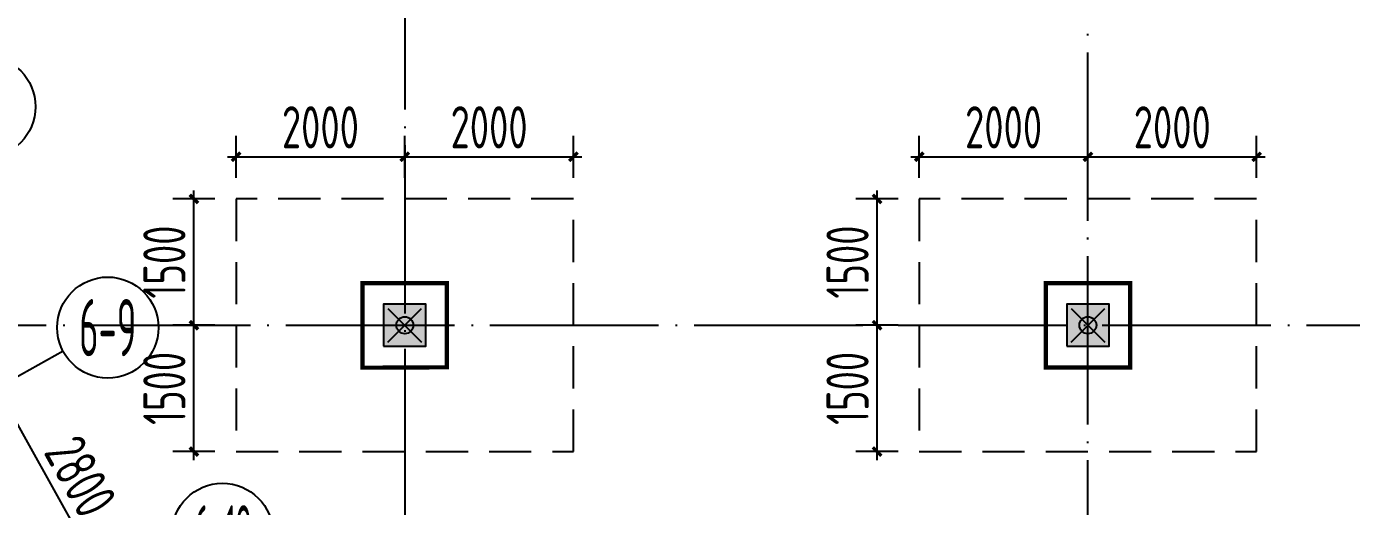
# Model space of a CAD drawing. Extents: x -57409 to 252654, y -8259 to 229119.
# Drawn here: x 67493 to 83203, y 105510 to 111210 of the extents above; entities that cross this region are included whole.
import ezdxf
from ezdxf.enums import TextEntityAlignment as Align

# ---------------------------------------------------------------- set-up
doc = ezdxf.new("R2010")
doc.units = 0
doc.header["$LTSCALE"] = 100
doc.header["$PDMODE"] = 35
doc.header["$PDSIZE"] = 200
doc.linetypes.add('DASHED', pattern=[0.75, 0.5, -0.25])
doc.linetypes.add('DOTE', pattern=[2.4200000000000004, 2, -0.2, 0.02, -0.2])
doc.layers.get('0').update_dxf_attribs({"linetype": 'CONTINUOUS'})
doc.layers.get('Defpoints').update_dxf_attribs({"linetype": 'CONTINUOUS'})
for name, color, linetype in [('B-TEXT', 3, 'CONTINUOUS'), ('codim', 7, 'CONTINUOUS'), ('COLU', 7, 'CONTINUOUS'), ('CT', 2, 'CONTINUOUS'), ('dote', 253, 'DOTE'), ('h填实-柱墙', 254, 'CONTINUOUS'), ('Z-AXIS', 3, 'CONTINUOUS'), ('z柱下板带', 140, 'CONTINUOUS')]:
    doc.layers.add(name, color=color, linetype=linetype)
doc.layers.add('重心计算', color=7, linetype='CONTINUOUS', plot=False)
doc.styles.add('_TCH_AXIS', font='tssdeng.shx', dxfattribs={"width": 0.7, "bigfont": 'tssdchn.shx'})
doc.styles.add('COMPLEX', font='tssdeng.shx', dxfattribs={"width": 0.7, "bigfont": 'tssdchn.shx'})
doc.styles.add('Jgcad-DIM', font='tssdeng.shx', dxfattribs={"width": 0.7, "bigfont": 'tssdchn.shx'})
doc.styles.add('TSSD_Dimension', font='tssdeng.shx', dxfattribs={"width": 0.7})
doc.dimstyles.new('TSSD_100_100$0', dxfattribs={"dimtxt": 300, "dimasz": 100, "dimexe": 100, "dimexo": 250, "dimgap": 100, "dimtad": 1, "dimdec": 0, "dimzin": 0, "dimdsep": 46, "dimtxsty": 'TSSD_Dimension', "dimblk": '_tsdbk', "dimblk1": '_tsdbk', "dimblk2": '_tsdbk', "dimsah": 1, "dimcen": 0, "dimdle": 100, "dimclrt": 7, "dimadec": 0, "dimazin": 0, "dimtfac": 1, "dimtdec": 0, "dimtix": 1, "dimtmove": 2, "dimatfit": 3, "dimldrblk": '_tsdbk', "dimfxl": 1, "dimtolj": 1, "dimtzin": 0, "dimarcsym": 0})

# ---------------------------------------------------------------- blocks, each defined once
blk = doc.blocks.new('_AXISO')
blk.add_circle((2.273736754432321e-13, -5.684341886080801e-14), 0.5)
at = {"layer": 'B-TEXT', "style": 'COMPLEX', "width": 1.450892857142857}
blk.add_attdef('A', text='', height=0.56, dxfattribs=at).set_placement((0.2493750000001, -0.2800000000000296), (0.7493750000001, -0.2800000000000296), align=Align.FIT)
blk = doc.blocks.new('_tsdbk')
blk.add_line((-1, 0), (0, 0))
at = {"const_width": 0.5}
blk.add_lwpolyline([(-0.7000000000000001, -0.7000000000000001), (0.7000000000000001, 0.7000000000000001)], dxfattribs=at)
blk = doc.blocks.new('*D187')
at = {"layer": 'Defpoints', "color": 0}
for p in [(67148.36333351498, 106921.44259032), (66522.63779545904, 106573.9491924199), (67882.04368230191, 104126.0897939221)]:
    blk.add_point(p, dxfattribs=at)
at = {"layer": 'Z-AXIS', "color": 0, "lineweight": -2}
for p, q in [((66741.1966703259, 106695.3247180292), (67235.78688346173, 106969.9928005637)), ((68459.21901009521, 104561.0067417585), (67196.9135437587, 106834.0190403732)), ((68100.60255716875, 104247.4653195314), (68595.19277028568, 104522.1334020554))]:
    blk.add_line(p, q, dxfattribs=at)
at = {"layer": 'Z-AXIS', "color": 0, "lineweight": -2, "xscale": 100, "yscale": 100, "zscale": 100}
for p, rotation in [((67148.36333351498, 106921.44259032), 119.0453740306261), ((68507.76922033893, 104473.5831918117), 299.0453740306261)]:
    blk.add_blockref('_tsdbk', p, dxfattribs=dict(at, rotation=rotation))
at = {"layer": 'Z-AXIS', "color": 7, "insert": (68134.04870174054, 105867.4386269189), "char_height": 500, "attachment_point": 5, "rotation": 299.04537403062614, "style": 'TSSD_Dimension'}
blk.add_mtext('\\A1;2800', dxfattribs=at)
blk = doc.blocks.new('_ArchTick')
at = {"color": 0, "linetype": 'ByBlock', "const_width": 0.4}
blk.add_lwpolyline([(-0.5, -0.5), (0.5, 0.5)], dxfattribs=at)
blk = doc.blocks.new('*D1306')
at = {"layer": 'codim', "color": 7, "lineweight": -2}
for p, q in [((69727.64116101805, 107662.7230420666), (69227.64116101793, 107662.7230420666)), ((69727.64116101793, 106162.7230420666), (69227.64116101793, 106162.7230420666))]:
    blk.add_line(p, q, dxfattribs=at)
at = {"layer": 'codim', "color": 0, "lineweight": -2}
blk.add_line((69477.64116101793, 106062.7230420666), (69477.64116101793, 107762.7230420666), dxfattribs=at)
at = {"layer": 'Defpoints', "color": 0}
for p in [(69477.64116101793, 107662.7230420666), (69977.64116101805, 107662.7230420666), (69977.64116101793, 106162.7230420666)]:
    blk.add_point(p, dxfattribs=at)
at = {"layer": 'codim', "color": 0, "lineweight": -2, "xscale": 100, "yscale": 100, "zscale": 100}
for p, rotation in [((69477.64116101793, 107662.7230420666), 90), ((69477.64116101793, 106162.7230420666), 270)]:
    blk.add_blockref('_ArchTick', p, dxfattribs=dict(at, rotation=rotation))
at = {"layer": 'codim', "color": 1, "insert": (69127.6411610179, 106912.7230420666), "char_height": 500, "attachment_point": 5, "rotation": 90, "style": 'Jgcad-DIM'}
blk.add_mtext('\\A1;1500', dxfattribs=at)
blk = doc.blocks.new('*D1307')
at = {"layer": 'codim', "color": 0, "lineweight": -2}
blk.add_line((69477.64116101793, 107562.7230420666), (69477.64116101793, 109262.7230420666), dxfattribs=at)
at = {"layer": 'codim', "color": 7, "lineweight": -2}
for p, q in [((69727.64116101805, 109162.7230420666), (69227.64116101793, 109162.7230420666)), ((69727.64116101805, 107662.7230420666), (69227.64116101793, 107662.7230420666))]:
    blk.add_line(p, q, dxfattribs=at)
at = {"layer": 'Defpoints', "color": 0}
for p in [(69477.64116101793, 109162.7230420666), (69977.64116101805, 109162.7230420666), (69977.64116101805, 107662.7230420666)]:
    blk.add_point(p, dxfattribs=at)
at = {"layer": 'codim', "color": 0, "lineweight": -2, "xscale": 100, "yscale": 100, "zscale": 100}
for p, rotation in [((69477.64116101793, 109162.7230420666), 90), ((69477.64116101793, 107662.7230420666), 270)]:
    blk.add_blockref('_ArchTick', p, dxfattribs=dict(at, rotation=rotation))
at = {"layer": 'codim', "color": 1, "insert": (69127.6411610179, 108412.7230420666), "char_height": 500, "attachment_point": 5, "rotation": 90, "style": 'Jgcad-DIM'}
blk.add_mtext('\\A1;1500', dxfattribs=at)
blk = doc.blocks.new('*D1308')
at = {"layer": 'codim', "color": 7, "lineweight": -2}
for p, q in [((69977.64116101805, 109412.7230420666), (69977.64116101805, 109912.7230420666)), ((71977.64116101805, 109412.7230420666), (71977.64116101805, 109912.7230420666))]:
    blk.add_line(p, q, dxfattribs=at)
at = {"layer": 'codim', "color": 0, "lineweight": -2}
blk.add_line((69877.64116101805, 109662.7230420666), (72077.64116101805, 109662.7230420666), dxfattribs=at)
at = {"layer": 'Defpoints', "color": 0}
for p in [(71977.64116101805, 109662.7230420666), (69977.64116101805, 109162.7230420666), (71977.64116101805, 109162.7230420666)]:
    blk.add_point(p, dxfattribs=at)
at = {"layer": 'codim', "color": 0, "lineweight": -2, "xscale": 100, "yscale": 100, "zscale": 100, "rotation": 180}
blk.add_blockref('_ArchTick', (69977.64116101805, 109662.7230420666), dxfattribs=at)
at = {"layer": 'codim', "color": 0, "lineweight": -2, "xscale": 100, "yscale": 100, "zscale": 100}
blk.add_blockref('_ArchTick', (71977.64116101805, 109662.7230420666), dxfattribs=at)
at = {"layer": 'codim', "color": 1, "insert": (70977.64116101805, 110012.7230420666), "char_height": 500, "attachment_point": 5, "style": 'Jgcad-DIM'}
blk.add_mtext('\\A1;2000', dxfattribs=at)
blk = doc.blocks.new('*D1309')
at = {"layer": 'codim', "color": 7, "lineweight": -2}
for p, q in [((71977.64116101805, 109412.7230420666), (71977.64116101805, 109912.7230420666)), ((73977.64116101805, 109412.7230420667), (73977.64116101805, 109912.7230420666))]:
    blk.add_line(p, q, dxfattribs=at)
at = {"layer": 'codim', "color": 0, "lineweight": -2}
blk.add_line((71877.64116101805, 109662.7230420666), (74077.64116101805, 109662.7230420666), dxfattribs=at)
at = {"layer": 'Defpoints', "color": 0}
for p in [(73977.64116101805, 109662.7230420666), (71977.64116101805, 109162.7230420666), (73977.64116101805, 109162.7230420667)]:
    blk.add_point(p, dxfattribs=at)
at = {"layer": 'codim', "color": 0, "lineweight": -2, "xscale": 100, "yscale": 100, "zscale": 100, "rotation": 180}
blk.add_blockref('_ArchTick', (71977.64116101805, 109662.7230420666), dxfattribs=at)
at = {"layer": 'codim', "color": 0, "lineweight": -2, "xscale": 100, "yscale": 100, "zscale": 100}
blk.add_blockref('_ArchTick', (73977.64116101805, 109662.7230420666), dxfattribs=at)
at = {"layer": 'codim', "color": 1, "insert": (72977.64116101805, 110012.7230420666), "char_height": 500, "attachment_point": 5, "style": 'Jgcad-DIM'}
blk.add_mtext('\\A1;2000', dxfattribs=at)
blk = doc.blocks.new('*D1276')
at = {"layer": 'codim', "color": 7, "lineweight": -2}
for p, q in [((77827.64116102003, 107662.7230420664), (77327.64116102003, 107662.7230420664)), ((77827.64116102003, 106162.7230420665), (77327.64116102003, 106162.7230420665))]:
    blk.add_line(p, q, dxfattribs=at)
at = {"layer": 'codim', "color": 0, "lineweight": -2}
blk.add_line((77577.64116102003, 106062.7230420665), (77577.64116102003, 107762.7230420664), dxfattribs=at)
at = {"layer": 'Defpoints', "color": 0}
for p in [(77577.64116102003, 107662.7230420664), (78077.64116102003, 107662.7230420664), (78077.64116102003, 106162.7230420665)]:
    blk.add_point(p, dxfattribs=at)
at = {"layer": 'codim', "color": 0, "lineweight": -2, "xscale": 100, "yscale": 100, "zscale": 100}
for p, rotation in [((77577.64116102003, 107662.7230420664), 90), ((77577.64116102003, 106162.7230420665), 270)]:
    blk.add_blockref('_ArchTick', p, dxfattribs=dict(at, rotation=rotation))
at = {"layer": 'codim', "color": 1, "insert": (77227.64116102, 106912.7230420665), "char_height": 500, "attachment_point": 5, "rotation": 90, "style": 'Jgcad-DIM'}
blk.add_mtext('\\A1;1500', dxfattribs=at)
blk = doc.blocks.new('*D1277')
at = {"layer": 'codim', "color": 0, "lineweight": -2}
blk.add_line((77577.64116102003, 107562.7230420664), (77577.64116102003, 109262.7230420665), dxfattribs=at)
at = {"layer": 'codim', "color": 7, "lineweight": -2}
for p, q in [((77827.64116102003, 109162.7230420665), (77327.64116102003, 109162.7230420665)), ((77827.64116102003, 107662.7230420664), (77327.64116102003, 107662.7230420664))]:
    blk.add_line(p, q, dxfattribs=at)
at = {"layer": 'Defpoints', "color": 0}
for p in [(77577.64116102003, 109162.7230420665), (78077.64116102003, 109162.7230420665), (78077.64116102003, 107662.7230420664)]:
    blk.add_point(p, dxfattribs=at)
at = {"layer": 'codim', "color": 0, "lineweight": -2, "xscale": 100, "yscale": 100, "zscale": 100}
for p, rotation in [((77577.64116102003, 109162.7230420665), 90), ((77577.64116102003, 107662.7230420664), 270)]:
    blk.add_blockref('_ArchTick', p, dxfattribs=dict(at, rotation=rotation))
at = {"layer": 'codim', "color": 1, "insert": (77227.64116102, 108412.7230420664), "char_height": 500, "attachment_point": 5, "rotation": 90, "style": 'Jgcad-DIM'}
blk.add_mtext('\\A1;1500', dxfattribs=at)
blk = doc.blocks.new('*D1278')
at = {"layer": 'codim', "color": 7, "lineweight": -2}
for p, q in [((78077.64116102003, 109412.7230420665), (78077.64116102003, 109912.7230420665)), ((80077.64116102003, 109412.7230420665), (80077.64116102003, 109912.7230420665))]:
    blk.add_line(p, q, dxfattribs=at)
at = {"layer": 'codim', "color": 0, "lineweight": -2}
blk.add_line((77977.64116102003, 109662.7230420665), (80177.64116102003, 109662.7230420665), dxfattribs=at)
at = {"layer": 'Defpoints', "color": 0}
for p in [(80077.64116102003, 109662.7230420665), (78077.64116102003, 109162.7230420665), (80077.64116102003, 109162.7230420665)]:
    blk.add_point(p, dxfattribs=at)
at = {"layer": 'codim', "color": 0, "lineweight": -2, "xscale": 100, "yscale": 100, "zscale": 100, "rotation": 180}
blk.add_blockref('_ArchTick', (78077.64116102003, 109662.7230420665), dxfattribs=at)
at = {"layer": 'codim', "color": 0, "lineweight": -2, "xscale": 100, "yscale": 100, "zscale": 100}
blk.add_blockref('_ArchTick', (80077.64116102003, 109662.7230420665), dxfattribs=at)
at = {"layer": 'codim', "color": 1, "insert": (79077.64116102003, 110012.7230420665), "char_height": 500, "attachment_point": 5, "style": 'Jgcad-DIM'}
blk.add_mtext('\\A1;2000', dxfattribs=at)
blk = doc.blocks.new('*D1279')
at = {"layer": 'codim', "color": 7, "lineweight": -2}
for p, q in [((80077.64116102003, 109412.7230420665), (80077.64116102003, 109912.7230420665)), ((82077.64116102003, 109412.7230420666), (82077.64116102003, 109912.7230420665))]:
    blk.add_line(p, q, dxfattribs=at)
at = {"layer": 'codim', "color": 0, "lineweight": -2}
blk.add_line((79977.64116102003, 109662.7230420665), (82177.64116102003, 109662.7230420665), dxfattribs=at)
at = {"layer": 'Defpoints', "color": 0}
for p in [(82077.64116102003, 109662.7230420665), (80077.64116102003, 109162.7230420665), (82077.64116102003, 109162.7230420666)]:
    blk.add_point(p, dxfattribs=at)
at = {"layer": 'codim', "color": 0, "lineweight": -2, "xscale": 100, "yscale": 100, "zscale": 100, "rotation": 180}
blk.add_blockref('_ArchTick', (80077.64116102003, 109662.7230420665), dxfattribs=at)
at = {"layer": 'codim', "color": 0, "lineweight": -2, "xscale": 100, "yscale": 100, "zscale": 100}
blk.add_blockref('_ArchTick', (82077.64116102003, 109662.7230420665), dxfattribs=at)
at = {"layer": 'codim', "color": 1, "insert": (81077.64116102003, 110012.7230420665), "char_height": 500, "attachment_point": 5, "style": 'Jgcad-DIM'}
blk.add_mtext('\\A1;2000', dxfattribs=at)

msp = doc.modelspace()

# ---------------------------------------------------------------- hatches: boundary and pattern name
at = {"layer": 'h填实-柱墙'}
for points in [[(71727.64116101523, 107412.7230420621), (72227.6411610147, 107412.7230420613), (72227.64116101386, 107912.7230420628), (71727.64116101566, 107912.7230420625)], [(79827.6411610177, 107412.7230420628), (80327.64116101761, 107412.7230420609), (80327.641161018, 107912.7230420627), (79827.64116101759, 107912.7230420618)]]:
    msp.add_hatch(color=256, dxfattribs=at).paths.add_polyline_path(points)

# ---------------------------------------------------------------- linework, layer by layer
at = {"layer": 'COLU'}
for points in [[(71727.64116101523, 107412.7230420621), (72227.6411610147, 107412.7230420613), (72227.64116101386, 107912.7230420628), (71727.64116101566, 107912.7230420625)], [(79827.6411610177, 107412.7230420628), (80327.64116101761, 107412.7230420609), (80327.641161018, 107912.7230420627), (79827.64116101759, 107912.7230420618)]]:
    msp.add_lwpolyline(points, close=True, dxfattribs=at)
at = {"layer": 'CT', "const_width": 49.99999999999999}
for points in [[(71477.64116101427, 107162.7230420625), (72477.64116101444, 107162.7230420613), (72477.6411610152, 108162.7230420613), (71477.64116101549, 108162.7230420623)], [(79577.64116101613, 107162.7230420642), (80577.64116101581, 107162.7230420605), (80577.64116101974, 108162.7230420602), (79577.6411610198, 108162.7230420637)]]:
    msp.add_lwpolyline(points, close=True, dxfattribs=at)
at = {"layer": 'dote', "ltscale": 10}
for p, q in [((71977.64116101872, 141262.7230420712), (71977.6411610179, 101662.7230420654)), ((80077.64116102053, 79862.72304205791), (80077.6411610196, 135262.7230420733)), ((65727.641161018, 107662.7230420666), (134677.6411610197, 107662.7230420652))]:
    msp.add_line(p, q, dxfattribs=at)
at = {"layer": 'Z-AXIS'}
msp.add_line((67926.66682356459, 107353.6693541567), (66522.63779545593, 106573.9491924182), dxfattribs=at)
at = {"layer": 'z柱下板带', "linetype": 'DASHED', "ltscale": 10}
for points in [[(69977.64116100434, 106162.7230420622), (73977.64116100434, 106162.7230420622), (73977.64116100434, 109162.7230420622), (69977.64116100434, 109162.7230420622)], [(78077.64116100888, 106162.7230420611), (82077.64116100888, 106162.7230420611), (82077.64116100888, 109162.7230420611), (78077.64116100888, 109162.7230420611)]]:
    msp.add_lwpolyline(points, close=True, dxfattribs=at)
at = {"layer": '重心计算', "color": 5}
for p in [(71977.64116101497, 107662.723042062), (71977.64116101497, 107662.7230420621), (80077.64116101796, 107662.7230420621), (80077.64116101796, 107662.7230420621)]:
    msp.add_point(p, dxfattribs=at)

# ---------------------------------------------------------------- block references
at = {"layer": 'Z-AXIS'}
ref = msp.add_blockref('_AXISO', (67000.32642559489, 110257.5489736205), dxfattribs=dict(at, xscale=1199.999999999998, yscale=1200, zscale=1200, rotation=359.9996457873818))
ref.add_attrib('A', '6-7', dxfattribs={"color": 7, "height": 678.8225099390856, "rotation": 359.9996457874117, "style": '_TCH_AXIS', "width": 0.4333333333331596}).set_placement((66660.91307233184, 109918.1398169578), (67339.73558225768, 109918.1356203577), align=Align.FIT)
ref = msp.add_blockref('_AXISO', (68456.83273292682, 107634.8424752294), dxfattribs=dict(at, xscale=1199.999999999998, yscale=1200, zscale=1200, rotation=359.9996457873818))
ref.add_attrib('A', '6-9', dxfattribs={"color": 7, "height": 678.8225099390856, "rotation": 359.9996457874117, "style": '_TCH_AXIS', "width": 0.4406779661014428}).set_placement((68117.41937966377, 107295.4333185669), (68796.2418895895, 107295.4291219667), align=Align.FIT)
ref = msp.add_blockref('_AXISO', (69816.2386197699, 105186.9830767313), dxfattribs=dict(at, xscale=1199.999999999998, yscale=1200, zscale=1200, rotation=359.9996457873818))
ref.add_attrib('A', '6-12', dxfattribs={"color": 7, "height": 678.8225099390856, "rotation": 359.9996457874018, "style": '_TCH_AXIS', "width": 0.3249999999998419}).set_placement((69476.82526650678, 104847.5739200685), (70155.64777643257, 104847.5697234682), align=Align.FIT)

# ---------------------------------------------------------------- dimensions: what is measured, and where the dimension line sits
at = {"layer": 'codim'}
for base, p1, p2, picture, middle in [((71977.64116101805, 109662.7230420666), (69977.64116101805, 109162.7230420666), (71977.64116101805, 109162.7230420666), '*D1308', (70977.64116101805, 110012.7230420666)), ((73977.64116101805, 109662.7230420666), (71977.64116101805, 109162.7230420666), (73977.64116101805, 109162.7230420667), '*D1309', (72977.64116101805, 110012.7230420666)), ((80077.64116102003, 109662.7230420665), (78077.64116102003, 109162.7230420665), (80077.64116102003, 109162.7230420665), '*D1278', (79077.64116102003, 110012.7230420665)), ((82077.64116102003, 109662.7230420665), (80077.64116102003, 109162.7230420665), (82077.64116102003, 109162.7230420666), '*D1279', (81077.64116102003, 110012.7230420665))]:
    dim = msp.add_linear_dim(base=base, p1=p1, p2=p2, dimstyle='TSSD_100_100$0', override={"dimtxt": 500, "dimexe": 250, "dimtxsty": 'Jgcad-DIM', "dimblk": 'ArchTick', "dimblk1": 'ArchTick', "dimblk2": 'ArchTick', "dimclre": 7, "dimclrt": 1, "dimadec": 3}, dxfattribs=at)
    dim.commit()
    dim.dimension.update_dxf_attribs({"geometry": picture, "text_midpoint": middle})
for base, p1, p2, picture, middle in [((69477.64116101793, 109162.7230420666), (69977.64116101805, 107662.7230420666), (69977.64116101805, 109162.7230420666), '*D1307', (69127.6411610179, 108412.7230420666)), ((77577.64116102003, 109162.7230420665), (78077.64116102003, 107662.7230420664), (78077.64116102003, 109162.7230420665), '*D1277', (77227.64116102, 108412.7230420664)), ((69477.64116101793, 107662.7230420666), (69977.64116101793, 106162.7230420666), (69977.64116101805, 107662.7230420666), '*D1306', (69127.6411610179, 106912.7230420666)), ((77577.64116102003, 107662.7230420664), (78077.64116102003, 106162.7230420665), (78077.64116102003, 107662.7230420664), '*D1276', (77227.64116102, 106912.7230420665))]:
    dim = msp.add_linear_dim(base=base, p1=p1, p2=p2, angle=90, dimstyle='TSSD_100_100$0', override={"dimtxt": 500, "dimexe": 250, "dimtxsty": 'Jgcad-DIM', "dimblk": 'ArchTick', "dimblk1": 'ArchTick', "dimblk2": 'ArchTick', "dimclre": 7, "dimclrt": 1, "dimadec": 3}, dxfattribs=at)
    dim.commit()
    dim.dimension.update_dxf_attribs({"geometry": picture, "text_midpoint": middle})
at = {"layer": 'Z-AXIS'}
dim = msp.add_linear_dim(base=(67148.36333351498, 106921.44259032), p1=(67882.04368230191, 104126.0897939221), p2=(66522.63779545904, 106573.9491924199), angle=119.0453740306261, dimstyle='TSSD_100_100$0', override={"dimtxt": 500}, dxfattribs=at)
dim.commit()
dim.dimension.update_dxf_attribs({"geometry": '*D187', "text_midpoint": (68134.04870174054, 105867.4386269189)})

doc.saveas('drawing.dxf')
